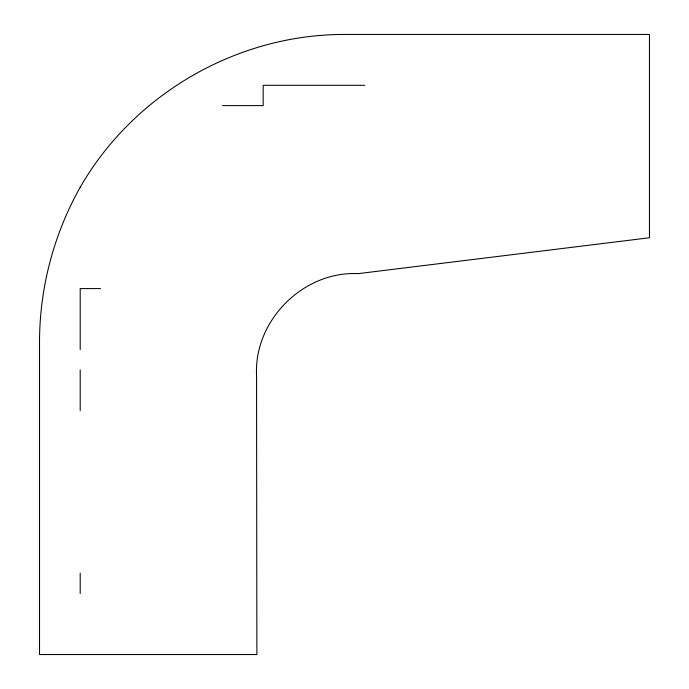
<?xml version="1.0" encoding="UTF-8"?>
<svg xmlns="http://www.w3.org/2000/svg" width="689" height="689" viewBox="0 0 689 689"><rect width="100%" height="100%" fill="white"/><g stroke="black" fill="none" stroke-linecap="round" stroke-linejoin="round"><path stroke-width="1.03" d="M80.389 186.934C54.19 233.373 40.065 286.099 39.531 339.419L39.531 654.55L256.876 654.55L256.558 375.281C253.836 320.454 303.375 270.906 358.211 273.628L649.469 237.765L649.469 34.45L344.5 34.45C237.111 34.329 133.976 93.876 80.389 186.934L80.191 187.33M364.834 85.281L263.172 85.281L263.172 105.606L222.513 105.606M100.525 288.588L80.191 288.588L80.191 349.581M80.191 369.915L80.191 410.575M80.191 573.222L80.191 593.556"/></g></svg>
